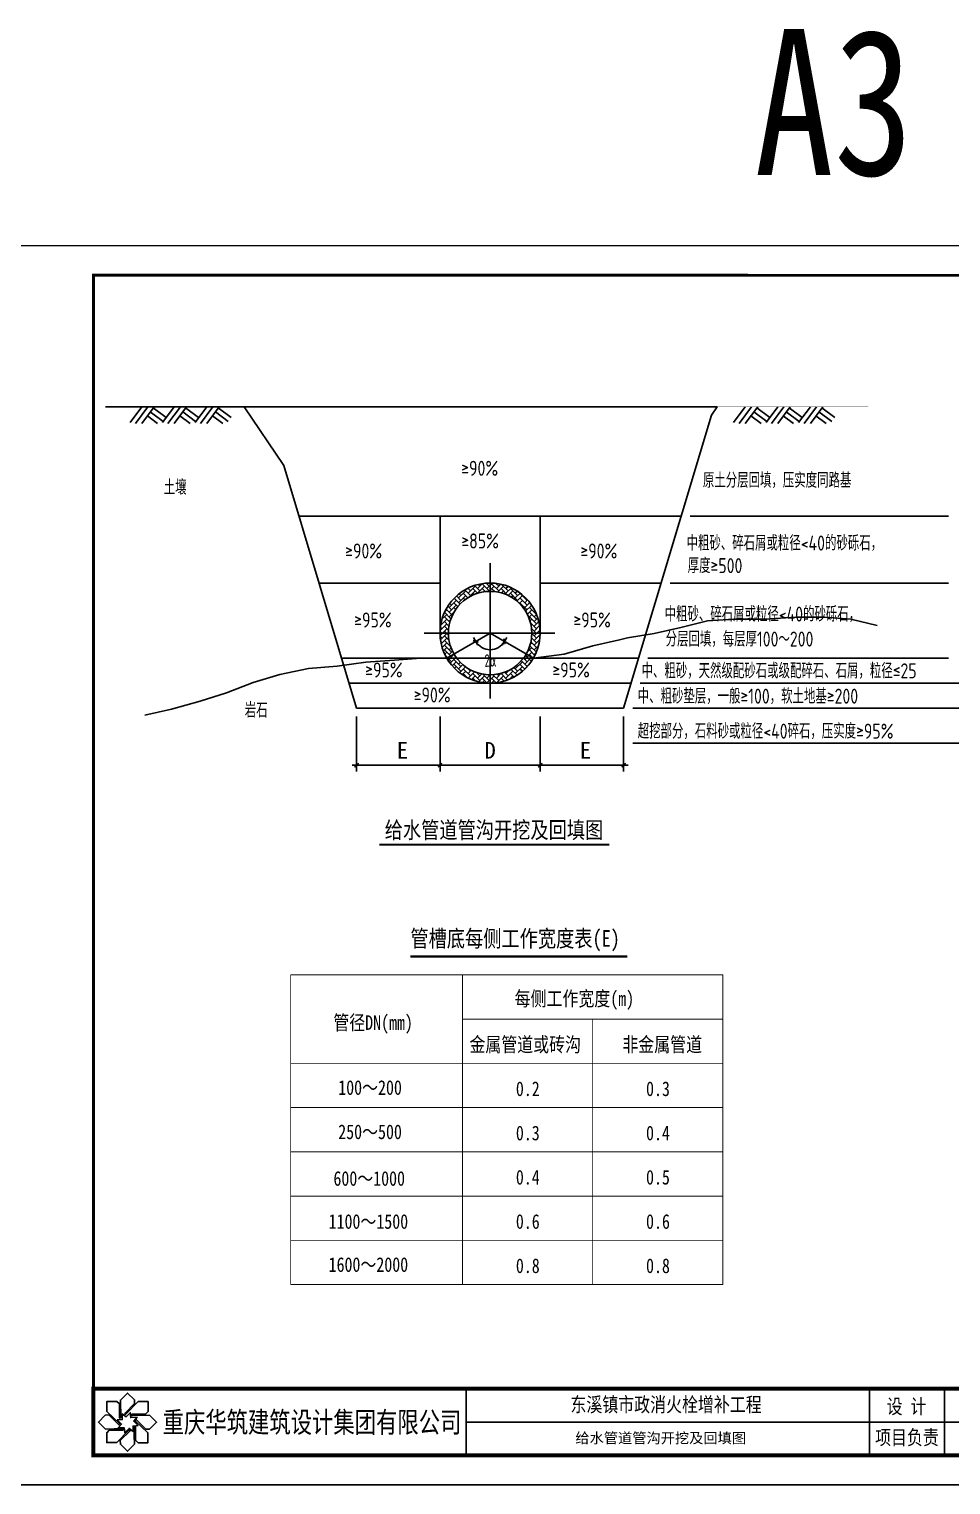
# Model space of a CAD drawing. Header units: millimetres. Extents: x 5592 to 9444, y 2362 to 3548.
# Drawn here: x 9016 to 9236.9, y 2721.6 to 3070.5 of the extents above; entities that cross this region are included whole.
import ezdxf
from ezdxf.enums import TextEntityAlignment as Align

# ---------------------------------------------------------------- set-up
doc = ezdxf.new("R2010")
doc.units = ezdxf.units.MM
doc.header["$LTSCALE"] = 250
doc.linetypes.add('DASHDOT', pattern=[25.4, 12.7, -6.35, 0, -6.35])
doc.linetypes.add('DASHED', pattern=[19.05, 12.7, -6.35])
doc.layers.get('0').update_dxf_attribs({"linetype": 'CONTINUOUS'})
doc.layers.get('DEFPOINTS').update_dxf_attribs({"linetype": 'CONTINUOUS'})
for name, color, linetype in [('DIM_污水', 3, 'CONTINUOUS'), ('DM', 3, 'CONTINUOUS'), ('GPSCOMMON', 7, 'CONTINUOUS'), ('PP-COM', 7, 'CONTINUOUS'), ('PUB_TITLE', 4, 'CONTINUOUS'), ('TK', 7, 'CONTINUOUS'), ('图框', 7, 'CONTINUOUS'), ('图框线', 4, 'CONTINUOUS'), ('标', 3, 'CONTINUOUS')]:
    doc.layers.add(name, color=color, linetype=linetype)
doc.styles.add('_TWT_PIPEDN', font='SimSun.ttf', dxfattribs={"width": 0.8, "height": 2, "bigfont": 'HZTXT'})
doc.styles.add('DRC-ST', font='SimSun.ttf')
doc.styles.add('FS', font='SIMFANG.TTF', dxfattribs={"width": 0.8})
doc.styles.add('HZ', font='tssdeng.shx', dxfattribs={"width": 0.8, "bigfont": 'tssdchn.shx'})
doc.styles.add('RMT', font='romant.shx', dxfattribs={"width": 0.6, "bigfont": 'hztxt.shx'})
doc.styles.add('宋体', font='SimSun.ttf')

# ---------------------------------------------------------------- blocks, each defined once
blk = doc.blocks.new('A$C00DF43F2')
blk.add_line((0.5, 16.5), (0.5, 0.5))
for points in [[(7.06, 9.58), (6.98, 13.76), (8.67, 15.45), (10.34, 13.79), (10.38, 12.93), (8.08, 10.62, 0.846154), (8.31, 10.39), (11.21, 13.4)], [(7.56, 6.91), (3.38, 6.8), (1.69, 8.49), (3.35, 10.16), (4.21, 10.2), (6.51, 7.89, 0.846154), (6.74, 8.12), (3.74, 11.02)], [(6.74, 8.12), (3.74, 11.02), (3.74, 13.42), (6.1, 13.42), (6.73, 12.84), (6.73, 9.58, 0.846154), (7.06, 9.58), (6.98, 13.76)], [(8.31, 10.39), (11.21, 13.4), (13.6, 13.4), (13.6, 11.04), (13.02, 10.41), (9.77, 10.41, 0.846154), (9.77, 10.08), (13.94, 10.16)], [(10.23, 7.37), (10.34, 3.2), (8.65, 1.5), (6.98, 3.17), (6.94, 4.03), (9.25, 6.33, 0.846154), (9.02, 6.56), (6.12, 3.56)], [(9.77, 10.08), (13.94, 10.16), (15.63, 8.46), (13.97, 6.8), (13.11, 6.76), (10.81, 9.06, 0.760552), (10.55, 8.8), (13.58, 5.93)], [(10.55, 8.8), (13.58, 5.93), (13.58, 3.54), (11.23, 3.54), (10.59, 4.12), (10.59, 7.37, 0.760552), (10.23, 7.37), (10.34, 3.2)], [(9.02, 6.56), (6.12, 3.56), (3.72, 3.56), (3.72, 5.91), (4.3, 6.55), (7.56, 6.55, 0.760552), (7.56, 6.91), (3.38, 6.8)]]:
    blk.add_lwpolyline(points, format="xyb")
blk.add_lwpolyline([(6.21, 8.99), (7.26, 8.01), (6.43, 7.08), (7.89, 7.08), (8.02, 5.96), (9.05, 6.95), (10, 6.23), (10, 7.54), (11.22, 7.69), (10.16, 8.69), (10.98, 9.63), (9.46, 9.56), (9.35, 10.7), (8.37, 9.77), (7.42, 10.42), (7.43, 9.1)], close=True)
at = {"layer": 'TK', "color": 7}
for p, q in [((204.5, 16.5), (204.5, 0.5)), ((390.5, 8.5), (89.84, 8.5))]:
    blk.add_line(p, q, dxfattribs=at)
at = {"layer": 'TK', "color": 7, "const_width": 1}
blk.add_lwpolyline([(390.5, 0.5), (390.5, 16.5), (0.5, 16.5), (0.5, 0.5)], close=True, dxfattribs=at)
at = {"layer": 'TK', "color": 7}
for points in [[(89.84, 16.5), (89.84, 0.5)], [(186.5, 16.5), (186.5, 0.5)]]:
    blk.add_lwpolyline(points, dxfattribs=at)
at = {"color": 7, "style": 'FS'}
for s, height, width, p in [('东溪镇市政消火栓增补工程', 3.5, 0.8, (137.75, 12.69)), ('重庆华筑建筑设计集团有限公司', 5, 0.75, (52.9, 8.46))]:
    blk.add_text(s, height=height, dxfattribs=dict(at, width=width)).set_placement(p, align=Align.MIDDLE_CENTER)
at = {"color": 7, "style": 'FS', "width": 0.8}
for s, p in [('设 计', (190.6, 10.49)), ('项目负责', (187.85, 3.06))]:
    blk.add_text(s, height=3.5, dxfattribs=at).set_placement(p)
blk = doc.blocks.new('_DIMX')
blk.add_line((-150, 0), (150, 0))
at = {"const_width": 50}
blk.add_lwpolyline([(-70, -70), (70, 70)], dxfattribs=at)

msp = doc.modelspace()

# ---------------------------------------------------------------- hatches: boundary and pattern name
at = {"layer": 'DM'}
h = msp.add_hatch(dxfattribs=at)
h.set_pattern_fill('AR-HBONE', color=256, scale=0.2, style=0)
h.set_pattern_definition([(45, (3495.9677, 1843.5254), (9e-17, 1.13137085), [2.4, -0.8]), (135, (3496.5334, 1844.0911), (9e-17, 1.13137085), [2.4, -0.8])])
h.paths.add_polyline_path([(9126.436, 2935.752), (9126.436, 2937.752, 0.4142136), (9114.436, 2925.752), (9116.436, 2925.752, -0.4142136)])
h.paths.add_polyline_path([(9136.436, 2925.752), (9138.436, 2925.752, 0.4142136), (9126.436, 2937.752), (9126.436, 2935.752, -0.4142136)])
h.paths.add_polyline_path([(9116.436, 2925.752), (9114.436, 2925.752, 0.1316525), (9116.043, 2919.752), (9117.775, 2920.752, -0.1316525)])
h.paths.add_polyline_path([(9117.775, 2920.752), (9116.043, 2919.752, 0.2679492), (9126.436, 2913.752), (9126.436, 2915.752, -0.2679492)])
h.paths.add_polyline_path([(9126.436, 2915.752), (9126.436, 2913.752, 0.2679492), (9136.828, 2919.752), (9135.096, 2920.752, -0.2679492)])
h.paths.add_polyline_path([(9135.096, 2920.752), (9136.828, 2919.752, 0.1316525), (9138.436, 2925.752), (9136.436, 2925.752, -0.1316525)])

# ---------------------------------------------------------------- linework, layer by layer
at = {"color": 7}
for p, q in [((9034.279, 2980.024), (9067.527, 2980.024)), ((9042.941, 2980.024), (9040.144, 2976.224)), ((9044.431, 2980.024), (9041.454, 2975.979)), ((9045.921, 2980.024), (9042.944, 2975.979)), ((9050.703, 2980.024), (9047.906, 2976.224)), ((9052.193, 2980.024), (9049.215, 2975.979)), ((9053.683, 2980.024), (9050.705, 2975.979)), ((9058.527, 2980.024), (9055.73, 2976.224)), ((9060.017, 2980.024), (9057.04, 2975.979)), ((9061.507, 2980.024), (9058.53, 2975.979)), ((9067.527, 2980.024), (9076.992, 2965.897)), ((9179.503, 2977.976), (9180.875, 2980.024)), ((9187.591, 2980.024), (9184.794, 2976.224)), ((9189.081, 2980.024), (9186.103, 2975.979)), ((9190.571, 2980.024), (9187.593, 2975.979)), ((9195.352, 2980.024), (9192.555, 2976.224)), ((9196.842, 2980.024), (9193.865, 2975.979)), ((9198.332, 2980.024), (9195.355, 2975.979)), ((9203.177, 2980.024), (9200.38, 2976.224)), ((9204.667, 2980.024), (9201.689, 2975.979)), ((9206.157, 2980.024), (9203.179, 2975.979)), ((9046.754, 2975.979), (9044.283, 2977.798)), ((9048.082, 2976.492), (9044.994, 2978.764)), ((9048.793, 2977.458), (9045.705, 2979.731)), ((9054.516, 2975.979), (9052.044, 2977.798)), ((9055.843, 2976.492), (9052.756, 2978.764)), ((9056.555, 2977.458), (9053.467, 2979.731)), ((9062.34, 2975.979), (9059.869, 2977.798)), ((9063.668, 2976.492), (9060.58, 2978.764)), ((9064.379, 2977.458), (9061.291, 2979.731)), ((9158.436, 2907.752), (9179.503, 2977.976)), ((9191.404, 2975.979), (9188.932, 2977.798)), ((9192.731, 2976.492), (9189.643, 2978.764)), ((9193.442, 2977.458), (9190.355, 2979.731)), ((9199.165, 2975.979), (9196.694, 2977.798)), ((9200.493, 2976.492), (9197.405, 2978.764)), ((9201.204, 2977.458), (9198.116, 2979.731)), ((9206.99, 2975.979), (9204.518, 2977.798)), ((9208.317, 2976.492), (9205.229, 2978.764)), ((9209.028, 2977.458), (9205.941, 2979.731)), ((9076.992, 2965.897), (9094.436, 2907.752)), ((9094.436, 2907.752), (9158.436, 2907.752))]:
    msp.add_line(p, q, dxfattribs=at)
for points, const_width in [([(9180.875, 2980.024), (9217.099, 2980.024)], 0.08), ([(9078.621, 2843.844), (9182.22, 2843.844)], 0.212), ([(9078.621, 2843.844), (9078.621, 2822.632)], 0.212), ([(9119.82, 2843.844), (9119.82, 2822.632)], 0.212), ([(9182.22, 2843.844), (9182.22, 2822.632)], 0.212), ([(9078.621, 2833.238), (9078.621, 2801.42)], 0.212), ([(9078.621, 2833.238), (9078.621, 2801.42)], 0.212), ([(9119.82, 2833.238), (9182.22, 2833.238)], 0.212), ([(9119.82, 2833.238), (9182.22, 2833.238)], 0.212), ([(9119.82, 2833.238), (9119.82, 2801.42)], 0.212), ([(9119.82, 2833.238), (9119.82, 2801.42)], 0.212), ([(9151.02, 2833.238), (9151.02, 2801.42)], 0.212), ([(9151.02, 2833.238), (9151.02, 2801.42)], 0.212), ([(9151.02, 2833.238), (9151.02, 2801.42)], 0.212), ([(9151.02, 2833.238), (9151.02, 2822.632)], 0.212), ([(9151.02, 2833.238), (9151.02, 2801.42)], 0.212), ([(9182.22, 2833.238), (9182.22, 2801.42)], 0.212), ([(9182.22, 2833.238), (9182.22, 2801.42)], 0.212), ([(9182.22, 2833.238), (9182.22, 2801.42)], 0.212), ([(9182.22, 2833.238), (9182.22, 2801.42)], 0.212)]:
    msp.add_lwpolyline(points, dxfattribs=dict(at, const_width=const_width))
at = {"layer": 'DEFPOINTS', "color": 7, "linetype": 'ByBlock'}
for p in [(9136.436, 2925.752), (9158.436, 2907.752)]:
    msp.add_point(p, dxfattribs=at)
at = {"layer": 'DIM_污水', "linetype": 'Continuous'}
msp.add_line((9067.527, 2980.024), (9180.875, 2980.024), dxfattribs=at)
at = {"layer": 'DM'}
for p, q in [((9174.412, 2953.752), (9236.32, 2953.752)), ((9169.612, 2937.752), (9236.32, 2937.752)), ((9164.212, 2919.752), (9236.32, 2919.752)), ((9162.412, 2913.752), (9252.202, 2913.752)), ((9160.612, 2907.752), (9252.202, 2907.752)), ((9160.612, 2899.363), (9252.202, 2899.363))]:
    msp.add_line(p, q, dxfattribs=at)
at = {"layer": 'GPSCOMMON', "linetype": 'DASHED', "ltscale": 10}
for p, q in [((9172.236, 2953.752), (9080.636, 2953.752)), ((9114.436, 2925.752), (9114.436, 2953.752)), ((9138.436, 2925.752), (9138.436, 2953.752)), ((9114.436, 2937.752), (9085.436, 2937.752)), ((9167.436, 2937.752), (9138.436, 2937.752)), ((9116.043, 2919.752), (9090.836, 2919.752)), ((9136.828, 2919.752), (9162.036, 2919.752)), ((9092.636, 2913.752), (9160.236, 2913.752))]:
    msp.add_line(p, q, dxfattribs=at)
at = {"layer": 'GPSCOMMON', "linetype": 'DASHDOT', "ltscale": 10}
for p, q in [((9126.436, 2910.059), (9126.436, 2942.484)), ((9110.619, 2925.752), (9141.905, 2925.752))]:
    msp.add_line(p, q, dxfattribs=at)
at = {"layer": 'GPSCOMMON'}
for p, q in [((9172.13, 2927.102), (9178.504, 2928.676)), ((9178.504, 2928.676), (9184.878, 2929.092)), ((9184.878, 2929.092), (9192.322, 2929.108)), ((9192.322, 2929.108), (9199.677, 2929.598)), ((9199.677, 2929.598), (9206.541, 2929.598)), ((9206.541, 2929.598), (9212.915, 2929.108)), ((9212.915, 2929.108), (9219.2, 2927.592)), ((9151.047, 2922.692), (9157.421, 2924.162)), ((9157.421, 2924.162), (9159.382, 2924.652)), ((9159.382, 2924.652), (9165.756, 2925.632)), ((9165.756, 2925.632), (9172.13, 2927.102)), ((9136.828, 2919.752), (9144.183, 2920.732)), ((9144.183, 2920.732), (9151.047, 2922.692)), ((9076.029, 2915.832), (9082.894, 2917.302)), ((9082.894, 2917.302), (9089.758, 2917.792)), ((9089.758, 2917.792), (9096.622, 2918.772)), ((9096.622, 2918.772), (9103.487, 2919.262)), ((9103.487, 2919.262), (9109.861, 2919.752)), ((9109.861, 2919.752), (9136.828, 2919.752)), ((9063.281, 2911.422), (9069.655, 2913.872)), ((9069.655, 2913.872), (9076.029, 2915.832)), ((9056.907, 2909.462), (9063.281, 2911.422)), ((9043.669, 2906.064), (9050.043, 2907.534)), ((9050.043, 2907.534), (9056.907, 2909.462))]:
    msp.add_line(p, q, dxfattribs=at)
at = {"layer": 'GPSCOMMON', "linetype": 'DASHED', "ltscale": 5}
for p in [(9116.043, 2919.752), (9136.828, 2919.752)]:
    msp.add_line(p, (9126.436, 2925.752), dxfattribs=at)
at = {"layer": 'GPSCOMMON', "color": 3}
for p, q in [((9094.436, 2905.752), (9094.436, 2892.593)), ((9114.443, 2905.752), (9114.443, 2892.593)), ((9114.443, 2905.752), (9114.443, 2892.593)), ((9138.443, 2905.752), (9138.443, 2892.593)), ((9138.443, 2905.752), (9138.443, 2892.593)), ((9158.436, 2905.752), (9158.436, 2892.593)), ((9094.443, 2894.093), (9116.429, 2894.093)), ((9116.443, 2894.093), (9136.429, 2894.093)), ((9158.429, 2894.093), (9136.443, 2894.093))]:
    msp.add_line(p, q, dxfattribs=at)
at = {"layer": 'GPSCOMMON'}
for radius in [12, 10]:
    msp.add_circle((9126.436, 2925.752), radius, dxfattribs=at)
at = {"layer": 'GPSCOMMON', "color": 3}
msp.add_arc((9126.436, 2925.752), 3.977, 210.10084, 329.89916, dxfattribs=at)
at = {"layer": 'PP-COM', "color": 7, "const_width": 0.212}
for points in [[(9078.621, 2822.632), (9182.22, 2822.632)], [(9078.621, 2822.632), (9182.22, 2822.632)], [(9078.621, 2822.632), (9078.621, 2790.814)], [(9078.621, 2822.632), (9078.621, 2790.814)], [(9078.621, 2822.632), (9078.621, 2790.814)], [(9119.82, 2822.632), (9119.82, 2790.814)], [(9119.82, 2822.632), (9119.82, 2790.814)], [(9119.82, 2822.632), (9119.82, 2790.814)], [(9151.02, 2822.632), (9151.02, 2790.814)], [(9151.02, 2822.632), (9151.02, 2790.814)], [(9151.02, 2822.632), (9151.02, 2790.814)], [(9151.02, 2822.632), (9151.02, 2790.814)], [(9151.02, 2822.632), (9151.02, 2790.814)], [(9151.02, 2822.632), (9151.02, 2790.814)], [(9182.22, 2822.632), (9182.22, 2790.814)], [(9182.22, 2822.632), (9182.22, 2790.814)], [(9182.22, 2822.632), (9182.22, 2790.814)], [(9182.22, 2822.632), (9182.22, 2790.814)], [(9182.22, 2822.632), (9182.22, 2790.814)], [(9182.22, 2822.632), (9182.22, 2790.814)], [(9078.621, 2812.026), (9182.22, 2812.026)], [(9078.621, 2790.814), (9182.22, 2790.814)], [(9078.621, 2790.814), (9078.621, 2780.208)], [(9119.82, 2790.814), (9119.82, 2780.208)], [(9182.22, 2790.814), (9182.22, 2780.208)], [(9078.621, 2780.208), (9182.22, 2780.208)], [(9078.621, 2780.208), (9182.22, 2780.208)], [(9078.621, 2780.208), (9078.621, 2769.602)], [(9119.82, 2780.208), (9119.82, 2769.602)], [(9182.22, 2780.208), (9182.22, 2769.602)], [(9078.621, 2769.602), (9182.22, 2769.602)]]:
    msp.add_lwpolyline(points, dxfattribs=at)
at = {"layer": 'PUB_TITLE', "const_width": 0.707}
msp.add_lwpolyline([(9031.35, 2728.692), (9421.35, 2728.663), (9421.37, 3011.492), (9031.35, 3011.52)], close=True, dxfattribs=at)
at = {"layer": '图框线', "linetype": 'Continuous'}
msp.add_lwpolyline([(9428.441, 3018.592), (9428.42, 2721.592), (9008.42, 2721.623), (9008.441, 3018.623)], close=True, dxfattribs=at)
at = {"layer": '标', "color": 7}
for points, const_width in [([(9099.922, 2875.022), (9155.018, 2875.022)], 0.509), ([(9107.33, 2848.253), (9159.289, 2848.253)], 0.566), ([(9078.621, 2801.42), (9182.22, 2801.42)], 0.212), ([(9151.02, 2790.814), (9151.02, 2780.208)], 0.212), ([(9151.02, 2780.208), (9151.02, 2769.602)], 0.212)]:
    msp.add_lwpolyline(points, dxfattribs=dict(at, const_width=const_width))

# ---------------------------------------------------------------- block references
at = {"color": 0}
msp.add_blockref('A$C00DF43F2', (9030.85, 2728.163), dxfattribs=at)
at = {"layer": 'GPSCOMMON', "color": 3}
for p, xscale, yscale, zscale, rotation in [((9122.991, 2923.763), 0.007000000000575587, 0.007000000000575587, 0.007000000000575587, 120.0504177615475), ((9129.88, 2923.763), 0.007000000000575586, 0.007000000000575586, 0.007000000000575586, 59.94958223845251), ((9094.436, 2894.093), 0.007000000012340024, 0.007000000012340024, 0.007000000012340024, 180), ((9114.443, 2894.093), 0.007000000012340024, 0.007000000012340024, 0.007000000012340024, 180), ((9138.443, 2894.093), 0.007000000012340024, 0.007000000012340024, 0.007000000012340024, 180)]:
    msp.add_blockref('_DIMX', p, dxfattribs=dict(at, xscale=xscale, yscale=yscale, zscale=zscale, rotation=rotation))
at = {"layer": 'GPSCOMMON', "color": 3, "xscale": 0.007000000012340024, "yscale": 0.007000000012340024, "zscale": 0.007000000012340024}
for p in [(9114.443, 2894.093), (9138.443, 2894.093), (9158.436, 2894.093)]:
    msp.add_blockref('_DIMX', p, dxfattribs=at)

# ---------------------------------------------------------------- texts
at = {"color": 7, "style": '_TWT_PIPEDN', "width": 0.8}
msp.add_text('A3', height=35, dxfattribs=at).set_placement((9189.744, 3035.517))
at = {"layer": 'DM', "style": 'HZ', "width": 0.8}
for s, p in [('≥90%', (9119.516, 2963.453)), ('土壤', (9048.211, 2958.899)), ('原土分层回填，压实度同路基', (9177.438, 2960.579)), ('≥85%%%', (9119.53, 2946.029)), ('中粗砂、碎石屑或粒径<40的砂砾石，', (9173.512, 2945.533)), ('≥90%', (9091.702, 2943.632)), ('≥90%', (9148.077, 2943.632)), ('厚度≥500', (9173.785, 2940.124)), ('中粗砂、碎石屑或粒径<40的砂砾石，', (9168.256, 2928.509)), ('≥95%', (9093.861, 2927.094)), ('≥95%', (9146.398, 2927.094)), ('分层回填，每层厚100～200', (9168.504, 2922.517)), ('≥95%', (9096.5, 2915.111)), ('≥95%', (9141.36, 2915.111)), ('中、粗砂，天然级配砂石或级配碎石、石屑，粒径≤25', (9162.726, 2914.904)), ('≥90%', (9108.121, 2909.119)), ('中、粗砂垫层，一般≥100，软土地基≥200', (9161.811, 2908.835)), ('岩石', (9067.632, 2905.459)), ('超挖部分，石料砂或粒径<40碎石，压实度≥95%', (9161.811, 2900.446))]:
    msp.add_text(s, height=3.6, dxfattribs=at).set_placement(p)
at = {"layer": 'GPSCOMMON', "color": 7, "insert": (9126.555, 2919.181), "char_height": 3, "attachment_point": 5, "rotation": 1.03988, "style": 'RMT'}
msp.add_mtext('\\A1;2α', dxfattribs=at)
at = {"layer": 'GPSCOMMON', "color": 7, "char_height": 4, "attachment_point": 5, "style": '宋体'}
for s, insert in [('\\A1;E', (9105.436, 2897.654)), ('\\A1;D', (9126.436, 2897.654)), ('\\A1;E', (9149.299, 2897.654))]:
    msp.add_mtext(s, dxfattribs=dict(at, insert=insert))
at = {"layer": '图框', "color": 7, "style": '宋体'}
msp.add_text('给水管道管沟开挖及回填图', height=2.5, dxfattribs=at).set_placement((9146.86, 2731.567))
at = {"layer": '标', "color": 7, "style": 'DRC-ST', "width": 0.8}
msp.add_text('给水管道管沟开挖及回填图', height=4, dxfattribs=at).set_placement((9127.36, 2876.56), align=Align.CENTER)
at = {"layer": '标', "color": 7, "width": 0.8}
for s, height, style, p in [('管槽底每侧工作宽度表(E)', 4, 'DRC-ST', (9107.329, 2850.556)), ('每侧工作宽度(m)', 3.5, '_TWT_PIPEDN', (9132.314, 2836.393)), ('管径DN(mm)', 3.5, '_TWT_PIPEDN', (9088.851, 2830.648)), ('金属管道或砖沟', 3.5, '_TWT_PIPEDN', (9121.479, 2825.396)), ('非金属管道', 3.5, '_TWT_PIPEDN', (9158.122, 2825.396)), ('100～200', 3.5, '_TWT_PIPEDN', (9090.037, 2815.078)), ('0.2', 3.5, '_TWT_PIPEDN', (9132.607, 2814.79)), ('0.3', 3.5, '_TWT_PIPEDN', (9163.807, 2814.79)), ('250～500', 3.5, '_TWT_PIPEDN', (9090.037, 2804.472)), ('0.3', 3.5, '_TWT_PIPEDN', (9132.607, 2804.184)), ('0.4', 3.5, '_TWT_PIPEDN', (9163.807, 2804.184)), ('600～1000', 3.5, '_TWT_PIPEDN', (9088.885, 2793.29)), ('0.4', 3.5, '_TWT_PIPEDN', (9132.607, 2793.577)), ('0.5', 3.5, '_TWT_PIPEDN', (9163.807, 2793.577)), ('1100～1500', 3.5, '_TWT_PIPEDN', (9087.732, 2782.971)), ('0.6', 3.5, '_TWT_PIPEDN', (9132.607, 2782.972)), ('0.6', 3.5, '_TWT_PIPEDN', (9163.807, 2782.972)), ('1600～2000', 3.5, '_TWT_PIPEDN', (9087.732, 2772.653)), ('0.8', 3.5, '_TWT_PIPEDN', (9132.607, 2772.366)), ('0.8', 3.5, '_TWT_PIPEDN', (9163.807, 2772.366))]:
    msp.add_text(s, height=height, dxfattribs=dict(at, style=style)).set_placement(p)

doc.saveas('drawing.dxf')
